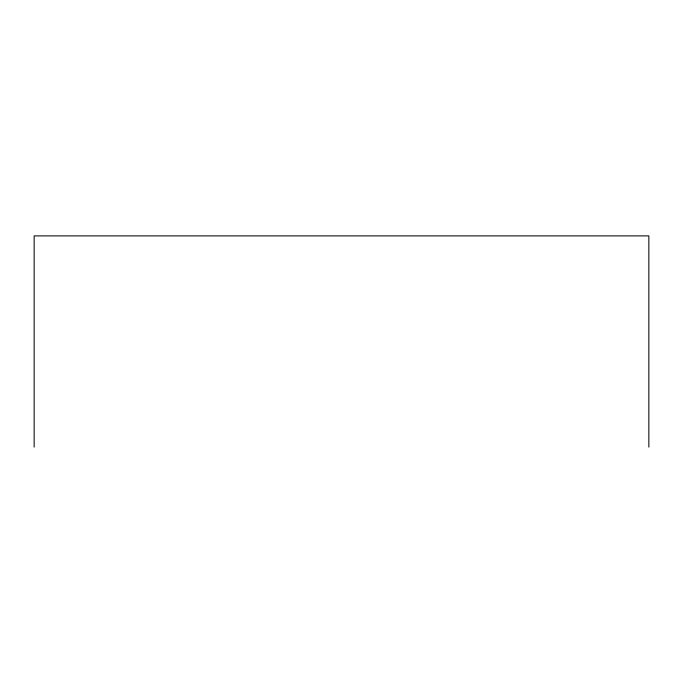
<?xml version="1.0" encoding="UTF-8"?>
<svg xmlns="http://www.w3.org/2000/svg" width="683" height="683" viewBox="0 0 683 683"><rect width="100%" height="100%" fill="white"/><g stroke="black" fill="none" stroke-linecap="round" stroke-linejoin="round"><path stroke-width="1.02" d="M648.85 447.109L648.85 235.891L34.15 235.891L34.15 447.109"/></g></svg>
